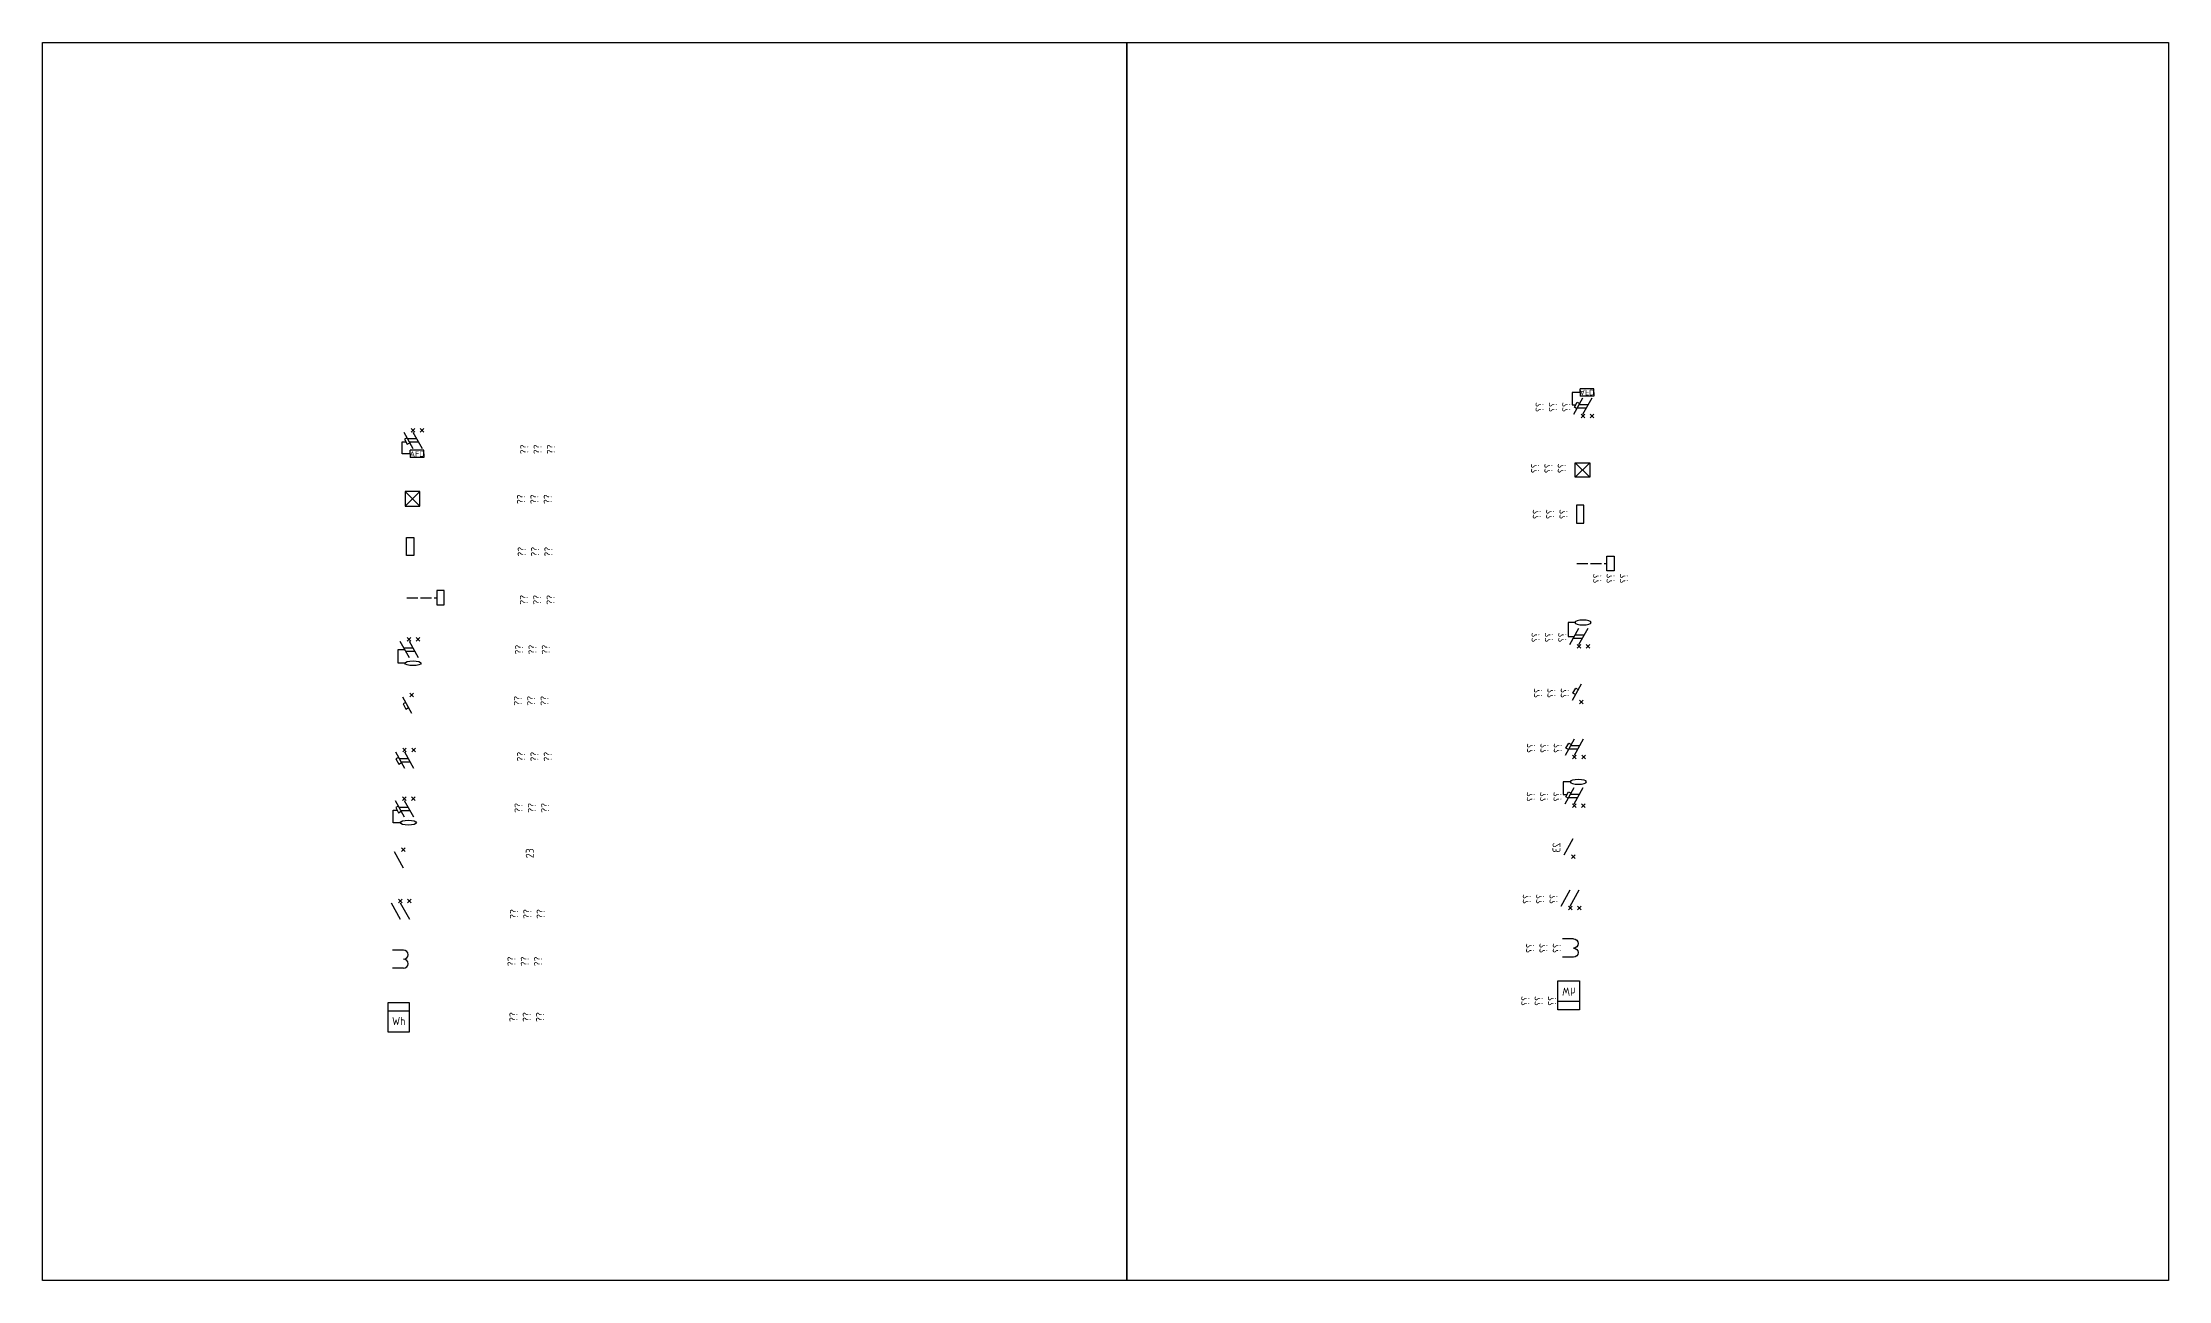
# Model space of a CAD drawing. Header units: inches. Extents: x -780 to 390, y -466 to 228.
# Drawn here: x -780 to -196, y -466 to -126 of the extents above; entities that cross this region are included whole.
import ezdxf
from ezdxf.enums import TextEntityAlignment as Align

# ---------------------------------------------------------------- set-up
doc = ezdxf.new("R2010")
doc.units = ezdxf.units.IN
doc.linetypes.add('ACAD_ISO02W100', pattern=[15, 12, -3])
doc.layers.add('!VSCHEMES', color=1, linetype='Continuous', lineweight=25)
doc.styles.add('!VTEXT', font='isocpeur.ttf', dxfattribs={"width": 0.9, "height": 2.2})

# ---------------------------------------------------------------- blocks, each defined once
blk = doc.blocks.new('VSCHEMES_AFDD')
at = {"layer": '!VSCHEMES', "color": 0, "lineweight": 25}
for p, q in [((-0.5, 0.5), (0.5, -0.5)), ((-0.5, -0.5), (0.5, 0.5)), ((2, 0.5), (3, -0.5)), ((2, -0.5), (3, 0.5)), ((-3, -6.5), (-3, -3.14)), ((-3, -3.14), (-1.95, -3.14)), ((-2.5, -0.5), (0, -5)), ((-1.64, -2.05), (-2.34, -2.44)), ((-2.34, -2.44), (-1.56, -3.84)), ((-1.56, -3.84), (-0.86, -3.45)), ((3, -5.5), (-0.8, -5.5)), ((-0.8, -6.5), (-0.8, -5.5)), ((0, -0.5), (2.5, -5)), ((3, -6.5), (3, -5.5)), ((-0.8, -6.5), (-3, -6.5)), ((-0.8, -6.5), (-0.8, -7.5)), ((3, -7.5), (-0.8, -7.5)), ((3, -6.5), (3, -7.5))]:
    blk.add_line(p, q, dxfattribs=at)
for points in [[(-1.5, -2.3), (1, -2.3)], [(-1, -3.2), (1.5, -3.2)]]:
    blk.add_lwpolyline(points, dxfattribs=at)
at = {"layer": '!VSCHEMES', "color": 0, "lineweight": 25, "style": '!VTEXT', "width": 0.9}
blk.add_text('AFD', height=1.5, dxfattribs=at).set_placement((1.1, -6.5), align=Align.MIDDLE_CENTER)
blk = doc.blocks.new('VSCHEMES_BU')
at = {"layer": '!VSCHEMES', "color": 0, "lineweight": 25}
for p, q in [((-0.88, 0), (3.12, -4)), ((-0.88, -4), (3.12, 0)), ((3.12, 0), (-0.88, 0)), ((-0.88, 0), (-0.88, -4)), ((3.12, -4), (3.12, 0)), ((-0.88, -4), (3.12, -4))]:
    blk.add_line(p, q, dxfattribs=at)
blk = doc.blocks.new('VSCHEMES_FU')
at = {"layer": '!VSCHEMES', "color": 0, "lineweight": 25}
blk.add_lwpolyline([(-1, 0), (1, 0), (1, -5), (-1, -5)], close=True, dxfattribs=at)
blk = doc.blocks.new('VSCHEMES_INDEPRELEASE')
at = {"layer": '!VSCHEMES', "color": 0, "linetype": 'ACAD_ISO02W100', "lineweight": 25, "ltscale": 0.25}
blk.add_lwpolyline([(-1.25, -2.75), (7, -2.75)], dxfattribs=at)
at = {"layer": '!VSCHEMES', "color": 0, "lineweight": 25}
blk.add_lwpolyline([(7, -4.75), (9, -4.75), (9, -0.75), (7, -0.75)], close=True, dxfattribs=at)
blk = doc.blocks.new('VSCHEMES_QD')
at = {"layer": '!VSCHEMES', "color": 0, "lineweight": 25}
for p, q in [((-0.5, 0.5), (0.5, -0.5)), ((-0.5, -0.5), (0.5, 0.5)), ((2, 0.5), (3, -0.5)), ((2, -0.5), (3, 0.5)), ((-3, -6.57), (-3, -2.75)), ((-3, -2.75), (-1.25, -2.75)), ((-2.5, -0.5), (0, -5)), ((0, -0.5), (2.5, -5)), ((-1.12, -6.57), (-3, -6.57))]:
    blk.add_line(p, q, dxfattribs=at)
for points in [[(-1.5, -2.3), (1, -2.3)], [(-1, -3.2), (1.5, -3.2)]]:
    blk.add_lwpolyline(points, dxfattribs=at)
blk.add_ellipse((1.13, -6.57), major_axis=(-2.25, 0), ratio=0.291854, dxfattribs=at)
blk = doc.blocks.new('VSCHEMES_QF')
at = {"layer": '!VSCHEMES', "color": 0, "lineweight": 25}
for p, q in [((-0.5, 0.5), (0.5, -0.5)), ((-0.5, -0.5), (0.5, 0.5)), ((-2.5, -0.5), (0, -5)), ((-1.64, -2.05), (-2.34, -2.44)), ((-2.34, -2.44), (-1.56, -3.84)), ((-1.56, -3.84), (-0.86, -3.45))]:
    blk.add_line(p, q, dxfattribs=at)
blk = doc.blocks.new('VSCHEMES_QF_N')
at = {"layer": '!VSCHEMES', "color": 0, "lineweight": 25}
for p, q in [((-0.5, 0.5), (0.5, -0.5)), ((-0.5, -0.5), (0.5, 0.5)), ((2, 0.5), (3, -0.5)), ((2, -0.5), (3, 0.5)), ((-2.5, -0.5), (0, -5)), ((-1.64, -2.05), (-2.34, -2.44)), ((-2.34, -2.44), (-1.56, -3.84)), ((-1.56, -3.84), (-0.86, -3.45)), ((0, -0.5), (2.5, -5))]:
    blk.add_line(p, q, dxfattribs=at)
for points in [[(-1.5, -2.3), (1, -2.3)], [(-1, -3.2), (1.5, -3.2)]]:
    blk.add_lwpolyline(points, dxfattribs=at)
blk = doc.blocks.new('VSCHEMES_QFD')
at = {"layer": '!VSCHEMES', "color": 0, "lineweight": 25}
for p, q in [((-0.5, 0.5), (0.5, -0.5)), ((-0.5, -0.5), (0.5, 0.5)), ((2, 0.5), (3, -0.5)), ((2, -0.5), (3, 0.5)), ((-3, -6.57), (-3, -3.14)), ((-3, -3.14), (-1.95, -3.14)), ((-2.5, -0.5), (0, -5)), ((-1.64, -2.05), (-2.34, -2.44)), ((-2.34, -2.44), (-1.56, -3.84)), ((-1.56, -3.84), (-0.86, -3.45)), ((0, -0.5), (2.5, -5)), ((-1.12, -6.57), (-3, -6.57))]:
    blk.add_line(p, q, dxfattribs=at)
for points in [[(-1.5, -2.3), (1, -2.3)], [(-1, -3.2), (1.5, -3.2)]]:
    blk.add_lwpolyline(points, dxfattribs=at)
blk.add_ellipse((1.13, -6.57), major_axis=(-2.25, 0), ratio=0.291854, dxfattribs=at)
blk = doc.blocks.new('VSCHEMES_QS')
at = {"layer": '!VSCHEMES', "color": 0, "lineweight": 25}
for p, q in [((-0.5, 0.5), (0.5, -0.5)), ((-0.5, -0.5), (0.5, 0.5)), ((-2.5, -0.5), (0, -5))]:
    blk.add_line(p, q, dxfattribs=at)
blk = doc.blocks.new('VSCHEMES_QS_N')
at = {"layer": '!VSCHEMES', "color": 0, "lineweight": 25}
for p, q in [((-0.5, 0.5), (0.5, -0.5)), ((-0.5, -0.5), (0.5, 0.5)), ((2, 0.5), (3, -0.5)), ((2, -0.5), (3, 0.5)), ((-2.5, -0.5), (0, -5)), ((0, -0.5), (2.5, -5))]:
    blk.add_line(p, q, dxfattribs=at)
blk = doc.blocks.new('VSCHEMES_TT')
at = {"layer": '!VSCHEMES', "color": 0, "lineweight": 25}
for p, q in [((0, 0), (-3, 0)), ((0, -5), (-3, -5))]:
    blk.add_line(p, q, dxfattribs=at)
for centre in [(0, -1.25), (0, -3.75)]:
    blk.add_arc(centre, 1.25, 270, 90, dxfattribs=at)
blk = doc.blocks.new('VSCHEMES_WH')
at = {"layer": '!VSCHEMES', "color": 0, "lineweight": 25}
for p, q in [((3, 0), (-3, 0)), ((-3, 0), (-3, -8)), ((3, -8), (3, 0)), ((3, -2.29), (-3, -2.29)), ((-3, -8), (3, -8))]:
    blk.add_line(p, q, dxfattribs=at)
at = {"layer": '!VSCHEMES', "color": 0, "lineweight": 25, "style": '!VTEXT', "width": 0.9}
blk.add_text('Wh', height=2.2, dxfattribs=at).set_placement((0, -5), align=Align.MIDDLE_CENTER)
blk = doc.blocks.new('DEVICE_VSCHEMES_AFDD')
at = {"layer": '!VSCHEMES', "color": 0, "lineweight": 25, "insert": (-3.5, -2.5), "char_height": 2.2, "width": 20, "attachment_point": 8, "rotation": 90, "style": '!VTEXT'}
blk.add_mtext('??\\P??\\P??', dxfattribs=at)
blk = doc.blocks.new('DEVICE_VSCHEMES_BU')
at = {"layer": '!VSCHEMES', "color": 0, "lineweight": 25, "insert": (-3.5, -2.5), "char_height": 2.2, "width": 20, "attachment_point": 8, "rotation": 90, "style": '!VTEXT'}
blk.add_mtext('??\\P??\\P??', dxfattribs=at)
blk = doc.blocks.new('DEVICE_VSCHEMES_FU')
at = {"layer": '!VSCHEMES', "color": 0, "lineweight": 25, "insert": (-3.5, -2.5), "char_height": 2.2, "width": 20, "attachment_point": 8, "rotation": 90, "style": '!VTEXT'}
blk.add_mtext('??\\P??\\P??', dxfattribs=at)
blk = doc.blocks.new('DEVICE_VSCHEMES_INDEPRELEASE')
at = {"layer": '!VSCHEMES', "color": 0, "lineweight": 25, "insert": (8, 0), "char_height": 2.2, "width": 20, "attachment_point": 4, "rotation": 90, "style": '!VTEXT'}
blk.add_mtext('??\\P??\\P??', dxfattribs=at)
blk = doc.blocks.new('DEVICE_VSCHEMES_QD')
at = {"layer": '!VSCHEMES', "color": 0, "lineweight": 25, "insert": (-3.5, -2.5), "char_height": 2.2, "width": 20, "attachment_point": 8, "rotation": 90, "style": '!VTEXT'}
blk.add_mtext('??\\P??\\P??', dxfattribs=at)
blk = doc.blocks.new('DEVICE_VSCHEMES_QF')
at = {"layer": '!VSCHEMES', "color": 0, "lineweight": 25, "insert": (-3.5, -2.5), "char_height": 2.2, "width": 20, "attachment_point": 8, "rotation": 90, "style": '!VTEXT'}
blk.add_mtext('??\\P??\\P??', dxfattribs=at)
blk = doc.blocks.new('DEVICE_VSCHEMES_QF_N')
at = {"layer": '!VSCHEMES', "color": 0, "lineweight": 25, "insert": (-3.5, -2.5), "char_height": 2.2, "width": 20, "attachment_point": 8, "rotation": 90, "style": '!VTEXT'}
blk.add_mtext('??\\P??\\P??', dxfattribs=at)
blk = doc.blocks.new('DEVICE_VSCHEMES_QFD')
at = {"layer": '!VSCHEMES', "color": 0, "lineweight": 25, "insert": (-3.5, -2.5), "char_height": 2.2, "width": 20, "attachment_point": 8, "rotation": 90, "style": '!VTEXT'}
blk.add_mtext('??\\P??\\P??', dxfattribs=at)
blk = doc.blocks.new('DEVICE_VSCHEMES_QS')
at = {"layer": '!VSCHEMES', "color": 0, "lineweight": 25, "insert": (-3.5, -2.5), "char_height": 2.2, "width": 20, "attachment_point": 8, "rotation": 90, "style": '!VTEXT'}
blk.add_mtext('23', dxfattribs=at)
blk = doc.blocks.new('DEVICE_VSCHEMES_QS_N')
at = {"layer": '!VSCHEMES', "color": 0, "lineweight": 25, "insert": (-3.5, -2.5), "char_height": 2.2, "width": 20, "attachment_point": 8, "rotation": 90, "style": '!VTEXT'}
blk.add_mtext('??\\P??\\P??', dxfattribs=at)
blk = doc.blocks.new('DEVICE_VSCHEMES_TT')
at = {"layer": '!VSCHEMES', "color": 0, "lineweight": 25, "insert": (-3.5, -2.5), "char_height": 2.2, "width": 20, "attachment_point": 8, "rotation": 90, "style": '!VTEXT'}
blk.add_mtext('??\\P??\\P??', dxfattribs=at)
blk = doc.blocks.new('DEVICE_VSCHEMES_WH')
at = {"layer": '!VSCHEMES', "color": 0, "lineweight": 25, "insert": (-3.5, -2.5), "char_height": 2.2, "width": 20, "attachment_point": 8, "rotation": 90, "style": '!VTEXT'}
blk.add_mtext('??\\P??\\P??', dxfattribs=at)

msp = doc.modelspace()

# ---------------------------------------------------------------- linework, layer by layer
at = {"color": 3}
msp.add_lwpolyline([(-779.96, -125.88), (-481.9, -125.88), (-481.9, -466.35), (-779.96, -466.35)], close=True, dxfattribs=at)
at = {"color": 5}
msp.add_lwpolyline([(-481.9, -125.88), (-195.58, -125.88), (-195.58, -466.35), (-481.9, -466.35)], close=True, dxfattribs=at)

# ---------------------------------------------------------------- block references
at = {"layer": '!VSCHEMES', "yscale": -1}
for name, p in [('VSCHEMES_AFDD', (-356.53, -228.63)), ('DEVICE_VSCHEMES_AFDD', (-356.53, -228.63)), ('DEVICE_VSCHEMES_BU', (-357.77, -245.46)), ('VSCHEMES_BU', (-357.77, -245.46)), ('DEVICE_VSCHEMES_FU', (-357.29, -258.09)), ('VSCHEMES_FU', (-357.29, -258.09)), ('VSCHEMES_INDEPRELEASE', (-356.94, -271.91)), ('DEVICE_VSCHEMES_INDEPRELEASE', (-356.94, -271.91)), ('VSCHEMES_QD', (-357.62, -291.96)), ('DEVICE_VSCHEMES_QD', (-357.62, -291.96)), ('DEVICE_VSCHEMES_QF', (-356.94, -307.27)), ('VSCHEMES_QF', (-356.94, -307.27)), ('DEVICE_VSCHEMES_QF_N', (-358.86, -322.41)), ('VSCHEMES_QF_N', (-358.86, -322.41)), ('DEVICE_VSCHEMES_QFD', (-358.93, -335.8)), ('VSCHEMES_QFD', (-358.93, -335.79)), ('DEVICE_VSCHEMES_QS', (-359.2, -349.8)), ('VSCHEMES_QS', (-359.2, -349.8)), ('DEVICE_VSCHEMES_QS_N', (-360.03, -363.9)), ('VSCHEMES_QS_N', (-360.03, -363.9)), ('DEVICE_VSCHEMES_TT', (-359.13, -377.42)), ('VSCHEMES_TT', (-359.13, -377.42)), ('VSCHEMES_WH', (-360.44, -391.93)), ('DEVICE_VSCHEMES_WH', (-360.44, -391.93))]:
    msp.add_blockref(name, p, dxfattribs=at)
at = {"layer": '!VSCHEMES'}
for name, p in [('VSCHEMES_AFDD', (-678.13, -232.53)), ('DEVICE_VSCHEMES_AFDD', (-635.61, -235.28)), ('VSCHEMES_BU', (-679.37, -249.37)), ('DEVICE_VSCHEMES_BU', (-636.49, -249)), ('VSCHEMES_FU', (-678.88, -262)), ('DEVICE_VSCHEMES_FU', (-636.31, -263.43)), ('VSCHEMES_INDEPRELEASE', (-678.53, -275.81)), ('DEVICE_VSCHEMES_INDEPRELEASE', (-651.98, -280.5)), ('VSCHEMES_QD', (-679.22, -290.03)), ('DEVICE_VSCHEMES_QD', (-637.02, -290.35)), ('VSCHEMES_QF', (-678.53, -305.34)), ('DEVICE_VSCHEMES_QF', (-637.37, -304.43)), ('VSCHEMES_QF_N', (-680.46, -320.48)), ('DEVICE_VSCHEMES_QF_N', (-636.48, -319.79)), ('VSCHEMES_QFD', (-680.53, -333.87)), ('DEVICE_VSCHEMES_QFD', (-637.19, -333.87)), ('VSCHEMES_QS', (-680.8, -347.87)), ('DEVICE_VSCHEMES_QS', (-641.42, -346.36)), ('VSCHEMES_QS_N', (-681.63, -361.97)), ('DEVICE_VSCHEMES_QS_N', (-638.43, -363.08)), ('VSCHEMES_TT', (-680.73, -375.49)), ('DEVICE_VSCHEMES_TT', (-639.13, -376.1)), ('VSCHEMES_WH', (-682.04, -390)), ('DEVICE_VSCHEMES_WH', (-638.6, -391.41))]:
    msp.add_blockref(name, p, dxfattribs=at)

doc.saveas('drawing.dxf')
